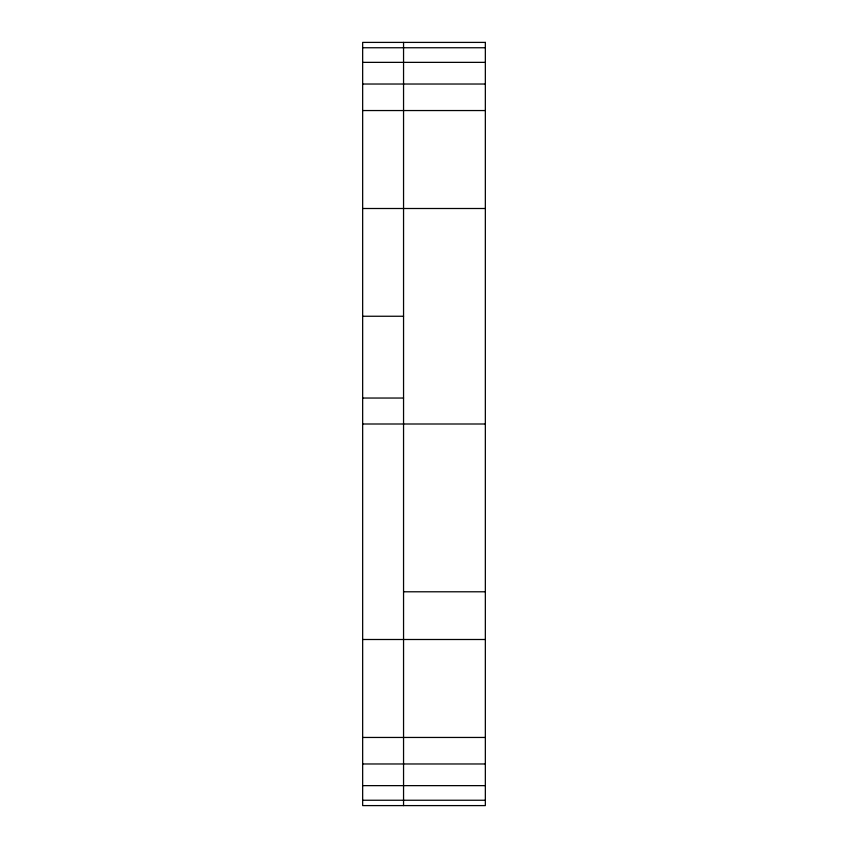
<?xml version="1.0" encoding="UTF-8"?>
<svg xmlns="http://www.w3.org/2000/svg" width="848" height="848" viewBox="0 0 848 848"><rect width="100%" height="100%" fill="white"/><g stroke="black" fill="none" stroke-linecap="round" stroke-linejoin="round"><path stroke-width="1.27" d="M362.658 47.753L485.342 47.753M362.658 62.36L485.342 62.36M362.658 84.026L485.342 84.026M362.658 110.547L485.342 110.547M362.658 208.502L485.342 208.502M362.658 316.251L403.553 316.251M362.658 398.041L403.553 398.041M362.658 424L485.342 424M403.553 591.787L485.342 591.787M362.658 639.498L485.342 639.498M362.658 737.453L485.342 737.453M362.658 763.974L485.342 763.974M362.658 785.64L485.342 785.64M362.658 800.247L485.342 800.247M403.553 42.4L403.553 805.6M485.342 42.4L362.658 42.4L362.658 805.6L485.342 805.6L485.342 42.4"/></g></svg>
